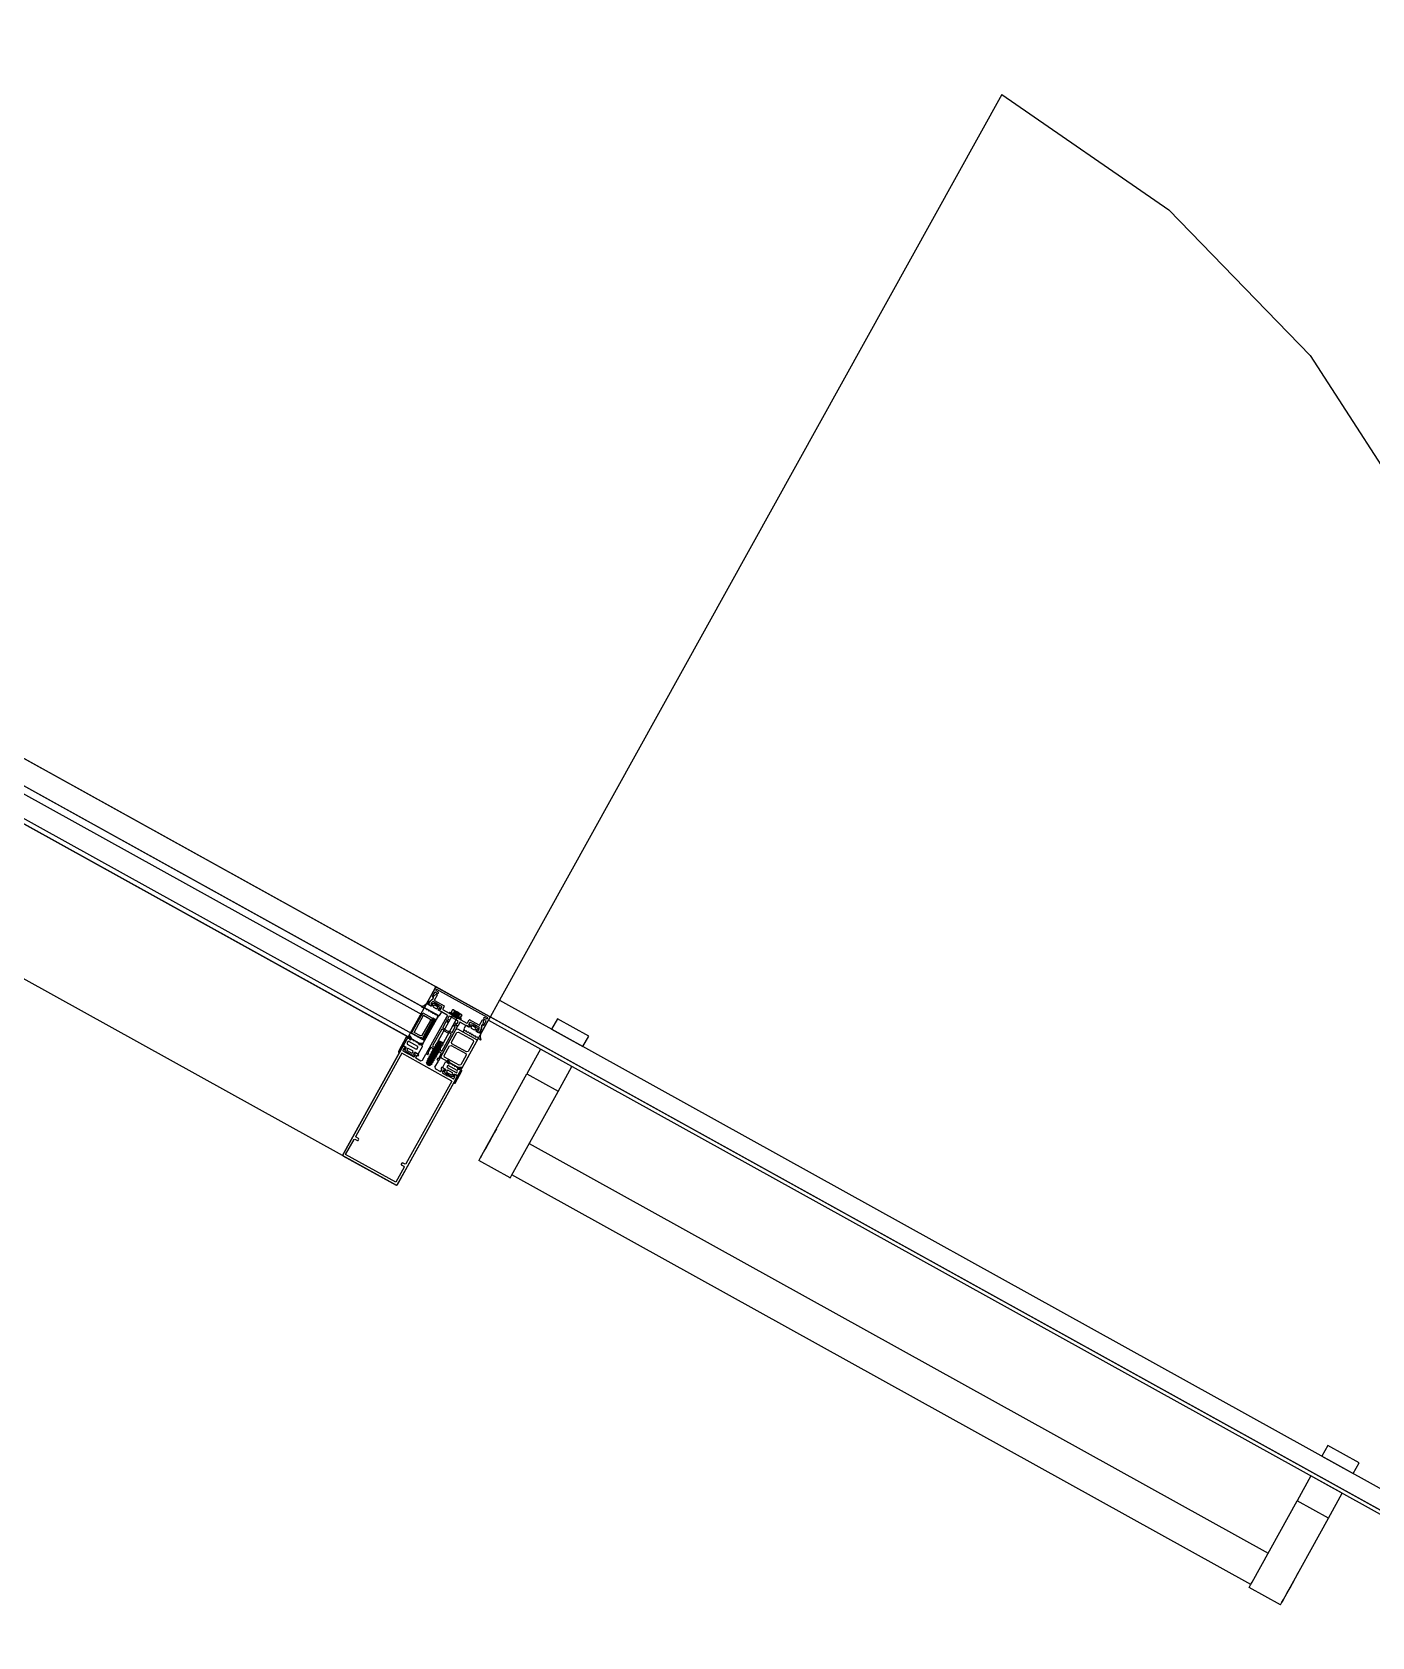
# Model space of a CAD drawing. Header units: metres. Extents: x 3.2 to 22.3, y 0.7 to 22.8.
# Drawn here: x 9.008 to 9.45, y 5.585 to 6.114 of the extents above; entities that cross this region are included whole.
import ezdxf

# ---------------------------------------------------------------- set-up
doc = ezdxf.new("R2010")
doc.units = ezdxf.units.M
doc.layers.add('ARREDI', color=9, linetype='Continuous')
doc.layers.add('PARETI_STRUTTURE', color=7, linetype='Continuous')

msp = doc.modelspace()

# ---------------------------------------------------------------- linework, layer by layer
at = {"layer": 'ARREDI'}
for points in [[(8.65154, 6.06205), (9.14244, 5.78992), (9.1413, 5.78785), (8.65039, 6.05998)], [(8.64696, 6.05378), (9.13786, 5.78166), (9.1371, 5.78027), (8.64619, 6.05241)], [(9.13736, 5.78274), (9.13655, 5.78251), (9.13362, 5.78414), (9.13733, 5.79082), (9.14025, 5.78919), (9.14048, 5.78839)], [(9.13703, 5.78337), (9.1365, 5.78322), (9.13443, 5.78436), (9.13756, 5.79001), (9.13962, 5.78887), (9.13978, 5.78833)], [(9.14635, 5.79085), (9.14651, 5.79081), (9.14663, 5.79088), (9.14651, 5.79081)], [(9.14721, 5.79037), (9.14734, 5.79036), (9.14744, 5.79043), (9.14734, 5.79036)], [(9.14883, 5.78966), (9.14744, 5.79043)], [(9.14842, 5.79021), (9.14885, 5.79091)], [(9.14883, 5.78953), (9.14892, 5.78943), (9.14892, 5.78949), (9.14896, 5.7896), (9.14892, 5.78949), (9.14892, 5.78943), (9.14883, 5.78953), (9.14883, 5.78965)], [(9.14947, 5.79052), (9.14895, 5.78959)], [(9.14965, 5.78921), (9.15016, 5.79014)], [(9.14965, 5.78921), (9.14965, 5.78908), (9.14977, 5.78896), (9.14965, 5.78908)], [(9.14824, 5.78535), (9.14878, 5.7855), (9.15497, 5.78206), (9.15513, 5.78153), (9.15017, 5.77257), (9.14963, 5.77242), (9.14343, 5.77585), (9.14328, 5.77639)], [(9.14855, 5.78428), (9.14909, 5.78443), (9.15391, 5.78176), (9.15406, 5.78122), (9.1523, 5.77804), (9.15176, 5.77789), (9.14691, 5.78057), (9.14679, 5.7811)], [(9.14102, 5.77828), (9.14108, 5.77827), (9.14118, 5.77823), (9.14129, 5.7782), (9.14147, 5.77813), (9.14169, 5.77805), (9.14183, 5.77799), (9.14194, 5.77795), (9.14201, 5.77794)], [(9.14209, 5.78014), (9.14219, 5.78012), (9.14229, 5.78007), (9.14243, 5.78003), (9.14266, 5.77993), (9.14283, 5.77988), (9.14293, 5.77984), (9.14302, 5.77981)], [(9.14404, 5.78084), (9.1425, 5.78168)], [(9.14328, 5.78116), (9.14351, 5.78106), (9.14337, 5.7811), (9.14292, 5.78127), (9.14308, 5.78124)], [(9.1445, 5.77617), (9.14435, 5.77671), (9.14612, 5.77989), (9.14663, 5.78005), (9.15148, 5.77737), (9.15163, 5.77683), (9.14987, 5.77365), (9.14932, 5.7735)], [(9.13898, 5.77352), (9.13926, 5.77386), (9.13953, 5.77371), (9.13978, 5.77357), (9.13987, 5.77353)], [(9.13961, 5.77469), (9.13942, 5.77476), (9.13906, 5.77489), (9.13942, 5.77476)], [(9.14096, 5.77606), (9.14076, 5.77613), (9.14063, 5.77619), (9.1404, 5.77627), (9.14002, 5.7764), (9.13995, 5.77642)], [(9.14855, 5.77009), (9.14862, 5.76983)]]:
    msp.add_lwpolyline(points, close=True, dxfattribs=at)
for points in [[(9.14171, 5.79935), (9.14157, 5.79931), (9.13856, 5.79386), (9.139, 5.79363), (9.13954, 5.7946), (9.14068, 5.79554), (9.14075, 5.79579)], [(9.14168, 5.79846), (9.14162, 5.79835)], [(9.14163, 5.79835), (9.1417, 5.79808)], [(9.14195, 5.79854), (9.14168, 5.79846)], [(9.15948, 5.78938), (9.15944, 5.78952), (9.1417, 5.79935)], [(9.14251, 5.79742), (9.14242, 5.79768), (9.1417, 5.79808)], [(9.15862, 5.7893), (9.15028, 5.79391), (9.14195, 5.79853)], [(9.13871, 5.79378), (9.13846, 5.79373), (9.13776, 5.79316), (9.1369, 5.79292)], [(9.1369, 5.79292), (9.13693, 5.7927), (9.138, 5.79231)], [(9.14024, 5.79382), (9.14026, 5.79371), (9.14047, 5.7936), (9.14017, 5.79304), (9.14007, 5.79299), (9.13999, 5.793), (9.13983, 5.79317), (9.13871, 5.79378)], [(9.13923, 5.79372), (9.13968, 5.79452), (9.14072, 5.79547)], [(9.13924, 5.79371), (9.13931, 5.79345)], [(9.13932, 5.79346), (9.1399, 5.79312)], [(9.1399, 5.79312), (9.14004, 5.79314)], [(9.13996, 5.79382), (9.14001, 5.79365), (9.14021, 5.79354)], [(9.14065, 5.79451), (9.14054, 5.79449), (9.14013, 5.79412), (9.13997, 5.79381)], [(9.14005, 5.79314), (9.14024, 5.79335)], [(9.14024, 5.79335), (9.14021, 5.79353)], [(9.14038, 5.7939), (9.14025, 5.79385)], [(9.14307, 5.79228), (9.14306, 5.79242), (9.14241, 5.79315), (9.14131, 5.79375), (9.14038, 5.7939)], [(9.14041, 5.79618), (9.14046, 5.79604)], [(9.14118, 5.79756), (9.14042, 5.79618)], [(9.14075, 5.79579), (9.14071, 5.7959), (9.14046, 5.79604)], [(9.14212, 5.79378), (9.14203, 5.79383), (9.1419, 5.79382), (9.14065, 5.79451)], [(9.1409, 5.79331), (9.14071, 5.79297)], [(9.14072, 5.79547), (9.14079, 5.79563), (9.14073, 5.79601)], [(9.14072, 5.79296), (9.14079, 5.7927)], [(9.1408, 5.79619), (9.14074, 5.79601)], [(9.14179, 5.79705), (9.1408, 5.79618)], [(9.14117, 5.7934), (9.1409, 5.79331)], [(9.14116, 5.79501), (9.1412, 5.79488), (9.14439, 5.79311)], [(9.14117, 5.79501), (9.14213, 5.79675)], [(9.1422, 5.79282), (9.14117, 5.79339)], [(9.14145, 5.79764), (9.14118, 5.79756)], [(9.14145, 5.79764), (9.14218, 5.79723)], [(9.14213, 5.79675), (9.14178, 5.79705)], [(9.1436, 5.79273), (9.14355, 5.7929), (9.14214, 5.7937), (9.14212, 5.79377)], [(9.14218, 5.79723), (9.14244, 5.79731), (9.1425, 5.79741)], [(9.14229, 5.79255), (9.1422, 5.79282)], [(9.14388, 5.79204), (9.14442, 5.793)], [(9.14442, 5.793), (9.14439, 5.79311)], [(9.13787, 5.78164), (9.13676, 5.78226), (9.13756, 5.7825), (9.1408, 5.78835), (9.14056, 5.78915), (9.14167, 5.78854)], [(9.1373, 5.78196), (9.14112, 5.78885)], [(9.13744, 5.78188), (9.14126, 5.78877)], [(9.13758, 5.7818), (9.1414, 5.78869)], [(9.13771, 5.78173), (9.14153, 5.78862)], [(9.14169, 5.78853), (9.13787, 5.78164)], [(9.13822, 5.79226), (9.138, 5.7923)], [(9.13839, 5.79216), (9.13822, 5.79225)], [(9.13843, 5.79202), (9.13839, 5.79216)], [(9.13843, 5.79203), (9.13847, 5.79189), (9.13864, 5.79179)], [(9.14462, 5.78859), (9.13844, 5.77743)], [(9.13892, 5.79188), (9.13878, 5.79183), (9.13864, 5.79179)], [(9.13908, 5.79178), (9.13891, 5.79187)], [(9.14284, 5.78046), (9.14317, 5.78028), (9.14335, 5.7802), (9.14355, 5.78011), (9.14363, 5.78015), (9.14356, 5.78018), (9.14348, 5.78021), (9.14338, 5.78023), (9.14323, 5.7803), (9.14306, 5.78037), (9.1432, 5.7805), (9.14327, 5.78047), (9.14284, 5.78046), (9.14222, 5.78082), (9.14233, 5.7808), (9.1424, 5.78077), (9.14249, 5.78076), (9.14258, 5.78071), (9.14268, 5.78069), (9.14283, 5.78063), (9.14305, 5.78055), (9.14319, 5.78049), (9.14228, 5.78101), (9.14223, 5.78125), (9.14235, 5.78109), (9.14256, 5.78128), (9.14317, 5.78027), (9.14281, 5.78068), (9.14269, 5.78078), (9.14259, 5.78086), (9.14252, 5.78091), (9.14241, 5.78145), (9.1425, 5.7817), (9.14703, 5.78984), (9.14856, 5.789), (9.14404, 5.78084), (9.1437, 5.78072), (9.14354, 5.78078), (9.1434, 5.78082), (9.14323, 5.78089), (9.14297, 5.78099), (9.14283, 5.78103), (9.1427, 5.78109), (9.14237, 5.7813), (9.14396, 5.78068), (9.14375, 5.78098), (9.14364, 5.78101), (9.14369, 5.781), (9.14351, 5.78106), (9.14363, 5.78101), (9.14381, 5.78087), (9.14376, 5.78091), (9.14371, 5.78095), (9.14361, 5.78102), (9.14353, 5.78109), (9.14342, 5.78118), (9.14357, 5.78106), (9.14368, 5.78099), (9.14378, 5.7809), (9.14392, 5.78069), (9.14381, 5.78004), (9.14346, 5.78007), (9.14243, 5.78126), (9.1438, 5.7807), (9.14364, 5.78043), (9.14386, 5.78012), (9.14348, 5.78009), (9.1434, 5.7802), (9.14336, 5.78025), (9.14315, 5.78041), (9.14303, 5.78051), (9.14269, 5.78077), (9.14236, 5.78097), (9.14227, 5.78101), (9.14216, 5.7808), (9.14326, 5.77985), (9.1424, 5.78064), (9.14203, 5.7808), (9.14189, 5.78085), (9.14227, 5.78066), (9.14227, 5.78066), (9.14194, 5.78078), (9.1418, 5.78087), (9.14202, 5.78045), (9.14174, 5.78082), (9.14184, 5.78075), (9.14189, 5.78071), (9.14195, 5.78065), (9.14202, 5.7806), (9.14219, 5.78049), (9.14228, 5.78042), (9.14249, 5.78026), (9.14281, 5.78004), (9.14302, 5.7799), (9.14312, 5.77983), (9.1432, 5.77976), (9.14328, 5.77971), (9.14313, 5.77946), (9.14296, 5.77916), (9.14279, 5.77935), (9.14265, 5.77946), (9.14254, 5.77954), (9.14237, 5.77968), (9.1422, 5.77981), (9.14211, 5.77989), (9.14202, 5.77994), (9.14198, 5.78049), (9.14164, 5.77987), (9.14129, 5.77924), (9.14095, 5.77862), (9.14095, 5.77811), (9.14102, 5.77806), (9.14112, 5.77797), (9.14123, 5.77789), (9.14142, 5.77774), (9.14156, 5.77763), (9.14166, 5.77756), (9.14173, 5.77749), (9.1421, 5.77759), (9.14193, 5.7773), (9.14161, 5.77715), (9.14156, 5.77719), (9.14149, 5.77725), (9.14138, 5.77733), (9.14125, 5.77744), (9.14104, 5.77759), (9.14085, 5.77776), (9.14078, 5.7778), (9.14058, 5.77751), (9.14064, 5.77745), (9.14072, 5.7774), (9.14082, 5.77731), (9.14099, 5.77719), (9.14115, 5.77705), (9.14126, 5.77696), (9.1414, 5.77635), (9.14123, 5.77604), (9.14102, 5.77626), (9.14095, 5.77632), (9.14084, 5.77641), (9.14069, 5.77653), (9.14051, 5.77666), (9.1404, 5.77675), (9.14031, 5.77682), (9.14026, 5.77737), (9.14008, 5.77657), (9.14015, 5.77651), (9.14023, 5.77644), (9.14034, 5.77636), (9.14052, 5.77622), (9.14068, 5.7761), (9.14079, 5.77601), (9.14105, 5.77572), (9.14089, 5.77542), (9.14071, 5.77561), (9.14064, 5.77566), (9.14055, 5.77575), (9.14041, 5.77584), (9.14021, 5.776), (9.14007, 5.77611), (9.13998, 5.77619), (9.13991, 5.77625), (9.13991, 5.77675), (9.13957, 5.77613), (9.13921, 5.7755), (9.13903, 5.77515), (9.14034, 5.77443), (9.13971, 5.77437), (9.13961, 5.77444), (9.13941, 5.77459), (9.13917, 5.77481), (9.13956, 5.77454), (9.1397, 5.77444), (9.13978, 5.77437), (9.13993, 5.77428), (9.13986, 5.77435), (9.13978, 5.77442), (9.13966, 5.77453), (9.13947, 5.77468), (9.13931, 5.77482), (9.13961, 5.7747), (9.13979, 5.77463), (9.13993, 5.77457), (9.1401, 5.77452), (9.1398, 5.77462), (9.1398, 5.77462), (9.13992, 5.77457), (9.14001, 5.77454), (9.14009, 5.77453), (9.14036, 5.77479), (9.14029, 5.77482), (9.14021, 5.77484), (9.13976, 5.775), (9.13957, 5.77507), (9.13946, 5.77511)], [(9.13912, 5.79164), (9.13908, 5.79178)], [(9.13912, 5.79165), (9.13916, 5.79151), (9.13932, 5.79141)], [(9.1396, 5.79149), (9.13946, 5.79145), (9.13933, 5.79141)], [(9.13976, 5.79139), (9.1396, 5.79149)], [(9.13981, 5.79126), (9.13977, 5.7914)], [(9.13981, 5.79127), (9.13985, 5.79113), (9.14002, 5.79103)], [(9.14001, 5.79103), (9.14015, 5.79107), (9.14029, 5.79111)], [(9.14045, 5.79101), (9.14029, 5.79111)], [(9.1405, 5.79088), (9.14046, 5.79101)], [(9.14049, 5.79088), (9.14054, 5.79075), (9.1407, 5.79065)], [(9.14062, 5.78894), (9.14071, 5.78907)], [(9.14069, 5.78872), (9.14085, 5.789)], [(9.1407, 5.79065), (9.14084, 5.79069), (9.14098, 5.79073)], [(9.14076, 5.78851), (9.14098, 5.78892)], [(9.14079, 5.7927), (9.14182, 5.79213)], [(9.14114, 5.79063), (9.14098, 5.79073)], [(9.14119, 5.79049), (9.14115, 5.79063)], [(9.14118, 5.7905), (9.14123, 5.79036), (9.14139, 5.79027)], [(9.14139, 5.79027), (9.14153, 5.79031), (9.14167, 5.79035)], [(9.14183, 5.79025), (9.14166, 5.79035)], [(9.14182, 5.79212), (9.14209, 5.7922)], [(9.14188, 5.79011), (9.14184, 5.79025)], [(9.14187, 5.79012), (9.14191, 5.78998), (9.14208, 5.78988)], [(9.14208, 5.7922), (9.14228, 5.79255)], [(9.14208, 5.78988), (9.14222, 5.78992), (9.14236, 5.78997)], [(9.14258, 5.78984), (9.14235, 5.78996)], [(9.14334, 5.79121), (9.14272, 5.79156), (9.1425, 5.79162), (9.14243, 5.7917), (9.14244, 5.79178), (9.14275, 5.79234), (9.14295, 5.79221)], [(9.14258, 5.78983), (9.14285, 5.78991), (9.14342, 5.79094)], [(9.14266, 5.79201), (9.14259, 5.79173)], [(9.14259, 5.79172), (9.14265, 5.7916)], [(9.1454, 5.78998), (9.14537, 5.79009), (9.14265, 5.7916)], [(9.14283, 5.79208), (9.14266, 5.79201)], [(9.14304, 5.79197), (9.14283, 5.79208)], [(9.14295, 5.79222), (9.14306, 5.79225)], [(9.14303, 5.79197), (9.1432, 5.79202), (9.1436, 5.79274)], [(9.14342, 5.79095), (9.14335, 5.79121)], [(9.14388, 5.79203), (9.14396, 5.79177), (9.1477, 5.78967), (9.14775, 5.78946)], [(9.14504, 5.78791), (9.14491, 5.78787), (9.14388, 5.78602)], [(9.14477, 5.78863), (9.14463, 5.78859)], [(9.14485, 5.78859), (9.14546, 5.78825), (9.14476, 5.78863)], [(9.1454, 5.78998), (9.14477, 5.78885)], [(9.14478, 5.78884), (9.14485, 5.78858)], [(9.14505, 5.78791), (9.14521, 5.78782)], [(9.14521, 5.78781), (9.14535, 5.78785)], [(9.14534, 5.78786), (9.14549, 5.78811), (9.1454, 5.78794)], [(9.14539, 5.78793), (9.14547, 5.78767)], [(9.14549, 5.78811), (9.14545, 5.78825)], [(9.1455, 5.78813), (9.14546, 5.78824)], [(9.14547, 5.78767), (9.14554, 5.78763)], [(9.14613, 5.78968), (9.14586, 5.78959), (9.14551, 5.78897)], [(9.14551, 5.78897), (9.1456, 5.78871), (9.14601, 5.78848)], [(9.14554, 5.78763), (9.14581, 5.78771)], [(9.14581, 5.78771), (9.14609, 5.78821)], [(9.14609, 5.78821), (9.14601, 5.78848)], [(9.14971, 5.78859), (9.14982, 5.78861), (9.14626, 5.79059), (9.14603, 5.79071), (9.14613, 5.79089), (9.14636, 5.79075), (9.14992, 5.78878), (9.14982, 5.78861), (9.14992, 5.78878), (9.14968, 5.78892), (9.14613, 5.79089), (9.14603, 5.79071), (9.14958, 5.78874), (9.14982, 5.78861)], [(9.14604, 5.79072), (9.14606, 5.79061)], [(9.14606, 5.79061), (9.14971, 5.78858)], [(9.14624, 5.79091), (9.14613, 5.79089)], [(9.14897, 5.78788), (9.14888, 5.78814), (9.14613, 5.78967)], [(9.14991, 5.78878), (9.14989, 5.78889), (9.14623, 5.79092)], [(9.14714, 5.79181), (9.14661, 5.79089), (9.14711, 5.79178), (9.14716, 5.79182)], [(9.14662, 5.79089), (9.14732, 5.7905), (9.14744, 5.79043), (9.14796, 5.79136), (9.14744, 5.79043), (9.14661, 5.79089), (9.14714, 5.79182)], [(9.14784, 5.79143), (9.14732, 5.79049), (9.14663, 5.79088), (9.14714, 5.79181)], [(9.14702, 5.78985), (9.14695, 5.79012)], [(9.14702, 5.78984), (9.14856, 5.789), (9.14883, 5.78908)], [(9.14745, 5.79181), (9.1471, 5.79179)], [(9.14784, 5.79142), (9.14732, 5.79049), (9.14725, 5.7904), (9.14721, 5.79038), (9.14725, 5.7904), (9.14732, 5.79049)], [(9.14796, 5.79136), (9.14744, 5.79043), (9.14732, 5.7905), (9.14784, 5.79142)], [(9.14743, 5.79181), (9.1475, 5.79178), (9.14746, 5.79182), (9.15, 5.79041)], [(9.14744, 5.79043), (9.14967, 5.78919), (9.15017, 5.79008), (9.14965, 5.78921), (9.14896, 5.7896), (9.14967, 5.78919)], [(9.14752, 5.79177), (9.14746, 5.7918)], [(9.14755, 5.79176), (9.14763, 5.79171), (9.1477, 5.79166)], [(9.14985, 5.79049), (9.14979, 5.79039), (9.14756, 5.79163), (9.14761, 5.79173)], [(9.14767, 5.79082), (9.14785, 5.79146)], [(9.14767, 5.79082), (9.14773, 5.79059), (9.14812, 5.79131), (9.1482, 5.79049), (9.14814, 5.79037), (9.1482, 5.79049), (9.14858, 5.78991), (9.14811, 5.79), (9.14779, 5.79034), (9.14858, 5.78991), (9.14896, 5.7896), (9.14921, 5.79078), (9.14851, 5.79109), (9.1485, 5.79036), (9.14931, 5.79066), (9.14921, 5.79078), (9.14915, 5.79083), (9.14907, 5.79089), (9.14897, 5.79096), (9.14889, 5.79101), (9.14879, 5.79107), (9.14865, 5.79114), (9.14857, 5.79119)], [(9.14769, 5.79081), (9.14787, 5.79145)], [(9.14769, 5.79081), (9.14787, 5.79145)], [(9.14773, 5.7906), (9.1478, 5.79048)], [(9.14786, 5.79138), (9.14783, 5.79147)], [(9.14785, 5.78942), (9.14806, 5.78947), (9.15181, 5.78742)], [(9.14786, 5.79137), (9.14793, 5.79136)], [(9.14835, 5.79044), (9.14809, 5.78996)], [(9.14814, 5.79037), (9.1485, 5.79111), (9.14819, 5.79048), (9.14848, 5.79033), (9.14842, 5.79022)], [(9.14849, 5.79033), (9.14819, 5.79049)], [(9.14822, 5.79052), (9.1485, 5.79036)], [(9.14835, 5.78717), (9.14862, 5.78726), (9.14896, 5.78788)], [(9.14868, 5.78999), (9.14882, 5.78999), (9.14922, 5.7907), (9.14882, 5.78999)], [(9.14965, 5.78772), (9.14954, 5.78769), (9.14891, 5.78655)], [(9.14948, 5.79057), (9.14903, 5.79007)], [(9.14948, 5.79055), (9.14903, 5.79007)], [(9.14949, 5.79055), (9.14905, 5.79006)], [(9.14951, 5.79054), (9.14942, 5.79051)], [(9.14955, 5.79055), (9.14944, 5.79051)], [(9.14964, 5.78773), (9.15237, 5.78621)], [(9.14972, 5.79053), (9.14979, 5.79051), (9.14986, 5.79046)], [(9.14978, 5.7905), (9.14985, 5.79047)], [(9.15016, 5.79008), (9.15, 5.7904)], [(9.15182, 5.78741), (9.15208, 5.7875), (9.15261, 5.78845)], [(9.15299, 5.78766), (9.15283, 5.78762), (9.15242, 5.7869)], [(9.15273, 5.78849), (9.15262, 5.78846)], [(9.1559, 5.78673), (9.15272, 5.78849)], [(9.15459, 5.78686), (9.15449, 5.78692), (9.15442, 5.78691), (9.15299, 5.78767)], [(9.1559, 5.78672), (9.15604, 5.78676), (9.157, 5.7885)], [(9.15678, 5.78669), (9.15673, 5.78659), (9.15655, 5.78516), (9.15601, 5.78419), (9.15646, 5.78394), (9.15948, 5.78938)], [(9.15745, 5.78836), (9.15701, 5.7885)], [(9.15723, 5.78707), (9.15745, 5.78837)], [(9.15737, 5.78916), (9.15731, 5.78907)], [(9.15732, 5.78906), (9.15739, 5.7888), (9.15811, 5.7884)], [(9.15763, 5.78925), (9.15737, 5.78917)], [(9.15743, 5.78674), (9.1582, 5.78813)], [(9.15836, 5.78884), (9.15764, 5.78925)], [(9.15819, 5.78813), (9.15812, 5.7884)], [(9.15837, 5.78884), (9.15863, 5.78892)], [(9.1587, 5.78903), (9.15862, 5.78929)], [(9.15864, 5.78892), (9.15869, 5.78903)], [(9.132, 5.78277), (9.13184, 5.78273), (9.12924, 5.77805)], [(9.13201, 5.78277), (9.13261, 5.78244), (9.13275, 5.7823), (9.13311, 5.78183)], [(9.13298, 5.78324), (9.13267, 5.78306), (9.13331, 5.78198)], [(9.13297, 5.78323), (9.13378, 5.78189)], [(9.1369, 5.78219), (9.13697, 5.78232)], [(9.13703, 5.78211), (9.13718, 5.78239)], [(9.13717, 5.78203), (9.13739, 5.78245)], [(9.14368, 5.78546), (9.14354, 5.78541), (9.1405, 5.77993)], [(9.14258, 5.77513), (9.14876, 5.7863)], [(9.14347, 5.77817), (9.14363, 5.77827), (9.14665, 5.78371)], [(9.14446, 5.78479), (9.1441, 5.78522), (9.14367, 5.78545)], [(9.14388, 5.78603), (9.14392, 5.7859), (9.14451, 5.78558)], [(9.14565, 5.78415), (9.14447, 5.78478)], [(9.1449, 5.78507), (9.14451, 5.78557)], [(9.14564, 5.78465), (9.14487, 5.78514)], [(9.14626, 5.7846), (9.14564, 5.78466)], [(9.1462, 5.78406), (9.14564, 5.78415)], [(9.14665, 5.7837), (9.14661, 5.78384), (9.14621, 5.78406)], [(9.14685, 5.78428), (9.14626, 5.7846)], [(9.14685, 5.78427), (9.14698, 5.78431), (9.14801, 5.78616)], [(9.14767, 5.78733), (9.14739, 5.78683)], [(9.14739, 5.78683), (9.14747, 5.78656)], [(9.14747, 5.78657), (9.14754, 5.78652)], [(9.14754, 5.78652), (9.14781, 5.7866)], [(9.14793, 5.78741), (9.14767, 5.78733)], [(9.14775, 5.78652), (9.14779, 5.78638)], [(9.14776, 5.78652), (9.14789, 5.78678), (9.14781, 5.7866)], [(9.14801, 5.78615), (9.14797, 5.78629), (9.1478, 5.78638)], [(9.14804, 5.78682), (9.1479, 5.78677)], [(9.14802, 5.78682), (9.14791, 5.78679)], [(9.14835, 5.78717), (9.14794, 5.78741)], [(9.14864, 5.78648), (9.14803, 5.78681), (9.14872, 5.78644)], [(9.14864, 5.78647), (9.14891, 5.78655)], [(9.14876, 5.78629), (9.14872, 5.78643)], [(9.15084, 5.78549), (9.15091, 5.78522), (9.15052, 5.78453)], [(9.1514, 5.78652), (9.15083, 5.78549)], [(9.15118, 5.78496), (9.15114, 5.7851), (9.15091, 5.78522)], [(9.15117, 5.78497), (9.15121, 5.78483)], [(9.15122, 5.78483), (9.15138, 5.78473)], [(9.15166, 5.78481), (9.15152, 5.78477), (9.15138, 5.78473)], [(9.15167, 5.78661), (9.1514, 5.78652)], [(9.15186, 5.78457), (9.15182, 5.78471), (9.15166, 5.78481)], [(9.15273, 5.78679), (9.15293, 5.78668), (9.15263, 5.78613), (9.15257, 5.78608), (9.15246, 5.7861), (9.1523, 5.78625), (9.15167, 5.7866)], [(9.15186, 5.78459), (9.1519, 5.78445)], [(9.15191, 5.78445), (9.15207, 5.78435)], [(9.15235, 5.78443), (9.15221, 5.78439), (9.15207, 5.78435)], [(9.15255, 5.78419), (9.15251, 5.78433), (9.15234, 5.78443)], [(9.15237, 5.78621), (9.15251, 5.78623)], [(9.15243, 5.78691), (9.15247, 5.78674), (9.15268, 5.78663)], [(9.15251, 5.78623), (9.15271, 5.78644)], [(9.15255, 5.7842), (9.15259, 5.78407)], [(9.15259, 5.78407), (9.15276, 5.78397)], [(9.15271, 5.78644), (9.15268, 5.78662)], [(9.1527, 5.78691), (9.15273, 5.7868)], [(9.15284, 5.78699), (9.15272, 5.78694)], [(9.15303, 5.78405), (9.15289, 5.78401), (9.15276, 5.78397)], [(9.15284, 5.787), (9.15381, 5.78683), (9.15491, 5.78622), (9.15552, 5.78551)], [(9.15324, 5.78381), (9.1532, 5.78395), (9.15303, 5.78405)], [(9.15363, 5.78649), (9.15337, 5.7864), (9.15317, 5.78606)], [(9.15317, 5.78605), (9.15325, 5.78579), (9.15428, 5.78522)], [(9.15324, 5.78382), (9.15328, 5.78368)], [(9.15328, 5.78368), (9.15345, 5.78359)], [(9.15372, 5.78367), (9.15358, 5.78362), (9.15345, 5.78358)], [(9.15474, 5.78564), (9.15467, 5.78591), (9.15364, 5.78648)], [(9.15393, 5.78343), (9.15389, 5.78357), (9.15372, 5.78367)], [(9.15392, 5.78344), (9.15397, 5.7833)], [(9.15397, 5.7833), (9.15414, 5.78321)], [(9.15413, 5.7832), (9.15427, 5.78324), (9.15441, 5.78329)], [(9.15429, 5.78521), (9.15455, 5.78529), (9.15475, 5.78564)], [(9.15462, 5.78305), (9.15458, 5.78319), (9.15441, 5.78328)], [(9.15595, 5.78596), (9.15589, 5.78606), (9.15464, 5.78675), (9.15459, 5.78687)], [(9.15461, 5.78306), (9.15465, 5.78292)], [(9.15466, 5.78292), (9.15483, 5.78282)], [(9.15482, 5.78282), (9.15496, 5.78286), (9.1551, 5.7829)], [(9.15631, 5.78403), (9.15518, 5.78464), (9.15496, 5.7847), (9.1549, 5.78477), (9.1549, 5.78488), (9.15521, 5.78542), (9.15542, 5.78531)], [(9.15513, 5.7851), (9.15506, 5.78482)], [(9.15506, 5.78482), (9.15511, 5.78469)], [(9.15542, 5.78264), (9.15527, 5.78281), (9.1551, 5.7829)], [(9.15529, 5.78517), (9.15512, 5.7851)], [(9.15512, 5.7847), (9.1557, 5.78436)], [(9.15551, 5.78506), (9.1553, 5.78517)], [(9.15541, 5.78531), (9.15552, 5.78534)], [(9.15542, 5.78265), (9.15633, 5.78194)], [(9.1555, 5.78506), (9.15567, 5.7851), (9.15585, 5.78542), (9.15594, 5.78595)], [(9.15554, 5.78537), (9.15553, 5.78551)], [(9.15571, 5.78436), (9.15597, 5.78444)], [(9.15677, 5.78677), (9.15666, 5.78663), (9.15641, 5.78525), (9.15597, 5.78445)], [(9.15633, 5.78194), (9.15653, 5.78204), (9.15628, 5.7829), (9.15639, 5.78379)], [(9.15639, 5.78378), (9.1563, 5.78403)], [(9.15677, 5.78677), (9.15712, 5.78693)], [(9.15704, 5.78684), (9.15693, 5.78683), (9.15679, 5.78669)], [(9.15705, 5.78685), (9.1573, 5.78671)], [(9.15712, 5.78692), (9.15723, 5.78707)], [(9.15729, 5.7867), (9.15743, 5.78675)], [(9.12957, 5.77769), (9.11441, 5.75031)], [(9.13036, 5.77748), (9.11519, 5.7501)], [(9.12925, 5.77806), (9.12927, 5.77786)], [(9.13072, 5.77975), (9.12958, 5.77768), (9.12926, 5.77786)], [(9.14689, 5.76831), (9.13036, 5.77748)], [(9.1312, 5.77913), (9.13103, 5.77909), (9.13067, 5.77843)], [(9.13067, 5.77844), (9.13071, 5.77827), (9.13244, 5.77731), (9.13246, 5.77719), (9.1326, 5.77723), (9.13432, 5.77627)], [(9.131, 5.77982), (9.13072, 5.77975), (9.13099, 5.77982)], [(9.13134, 5.77884), (9.13151, 5.77875), (9.13182, 5.7793), (9.13182, 5.77941), (9.13176, 5.77947), (9.13158, 5.7795), (9.131, 5.77982), (9.13154, 5.77952)], [(9.13164, 5.77937), (9.13153, 5.77894), (9.13119, 5.77913)], [(9.13135, 5.77885), (9.1312, 5.77866), (9.13179, 5.778), (9.13351, 5.77704), (9.13439, 5.77689)], [(9.13164, 5.77938), (9.13158, 5.7795)], [(9.13205, 5.77867), (9.13213, 5.77841)], [(9.13224, 5.77901), (9.13206, 5.77867)], [(9.1324, 5.7813), (9.13211, 5.78078)], [(9.13212, 5.78078), (9.13219, 5.78052)], [(9.13213, 5.77841), (9.13368, 5.77755)], [(9.13218, 5.78051), (9.13515, 5.77887)], [(9.1325, 5.77907), (9.13224, 5.779)], [(9.13266, 5.78137), (9.1324, 5.7813)], [(9.13406, 5.77822), (9.13251, 5.77908)], [(9.13564, 5.77974), (9.13266, 5.78138)], [(9.1331, 5.78182), (9.13331, 5.78198)], [(9.13369, 5.77755), (9.13395, 5.77762)], [(9.13406, 5.78196), (9.13392, 5.78192), (9.13377, 5.78189)], [(9.13395, 5.77762), (9.13413, 5.77795)], [(9.13428, 5.78172), (9.13424, 5.78185), (9.13406, 5.78195)], [(9.13413, 5.77796), (9.13406, 5.77822)], [(9.13427, 5.78172), (9.13431, 5.78159)], [(9.13439, 5.77688), (9.13447, 5.77711), (9.13431, 5.7772), (9.13461, 5.77776), (9.13467, 5.7778), (9.13478, 5.77779), (9.13495, 5.77763)], [(9.13432, 5.78159), (9.13449, 5.78149)], [(9.13432, 5.77628), (9.13448, 5.77632), (9.13484, 5.77697)], [(9.13484, 5.77697), (9.1348, 5.77713), (9.13445, 5.77733), (9.13476, 5.77763)], [(9.13476, 5.78157), (9.13462, 5.78153), (9.13448, 5.78149)], [(9.13497, 5.78133), (9.13492, 5.78147), (9.13476, 5.78157)], [(9.1349, 5.77766), (9.13476, 5.77764)], [(9.13561, 5.77726), (9.13491, 5.77767), (9.13591, 5.7771)], [(9.13496, 5.78134), (9.135, 5.7812)], [(9.13501, 5.78121), (9.13517, 5.78111)], [(9.13515, 5.77888), (9.13542, 5.77895)], [(9.13545, 5.78117), (9.13531, 5.78115), (9.13517, 5.7811)], [(9.13541, 5.77895), (9.1357, 5.77946)], [(9.13566, 5.78095), (9.13562, 5.78108), (9.13545, 5.78118)], [(9.13561, 5.77727), (9.13587, 5.77734), (9.13721, 5.77974), (9.13717, 5.77991), (9.1368, 5.7801), (9.13661, 5.78016), (9.13601, 5.78021)], [(9.1357, 5.77947), (9.13563, 5.77973)], [(9.13566, 5.78095), (9.13571, 5.78081)], [(9.13571, 5.7808), (9.13728, 5.78084), (9.1373, 5.78048), (9.13603, 5.78046)], [(9.13579, 5.77664), (9.13595, 5.77694)], [(9.13595, 5.77694), (9.13591, 5.7771)], [(9.13603, 5.78046), (9.13602, 5.78021)], [(9.13663, 5.77499), (9.13717, 5.77514), (9.13831, 5.7772)], [(9.13845, 5.77723), (9.13831, 5.77719)], [(9.13844, 5.77743), (9.13848, 5.77729)], [(9.13868, 5.77711), (9.13844, 5.77723)], [(9.13848, 5.7773), (9.1387, 5.77717)], [(9.14017, 5.77933), (9.14082, 5.77897), (9.14091, 5.77871), (9.14067, 5.77829), (9.14045, 5.77831), (9.14057, 5.77812), (9.14032, 5.77767), (9.14011, 5.77768), (9.14024, 5.7775), (9.13999, 5.77706), (9.13977, 5.77706), (9.13989, 5.77687), (9.13964, 5.77643), (9.13942, 5.77644), (9.13954, 5.77626), (9.13929, 5.77581), (9.13907, 5.77582), (9.1392, 5.77564), (9.13895, 5.77519), (9.13874, 5.77519), (9.13886, 5.77501), (9.13852, 5.7744), (9.13867, 5.77386), (9.13942, 5.77344), (9.13996, 5.7736), (9.14013, 5.7739), (9.14035, 5.7739), (9.14022, 5.77408), (9.14047, 5.77453), (9.1407, 5.77451), (9.14057, 5.77469), (9.14082, 5.77515), (9.14104, 5.77514), (9.14092, 5.77532), (9.14117, 5.77576), (9.14138, 5.77576), (9.14125, 5.77594), (9.1415, 5.77639), (9.14172, 5.77637), (9.1416, 5.77656), (9.14185, 5.77701), (9.14207, 5.777), (9.14195, 5.77718), (9.1422, 5.77762), (9.14242, 5.77761), (9.14252, 5.77781)], [(9.13868, 5.77711), (9.13875, 5.77709), (9.13897, 5.77716), (9.13878, 5.77716)], [(9.13871, 5.77718), (9.13878, 5.77716)], [(9.13898, 5.77716), (9.13903, 5.7772), (9.13916, 5.77749)], [(9.1391, 5.7778), (9.13909, 5.77773)], [(9.13909, 5.77773), (9.13916, 5.77749)], [(9.14009, 5.77938), (9.13995, 5.77934), (9.1391, 5.77781), (9.1399, 5.77926)], [(9.13972, 5.77712), (9.13967, 5.77708)], [(9.13995, 5.77671), (9.13968, 5.77704)], [(9.13972, 5.77713), (9.1401, 5.77709)], [(9.13976, 5.77701), (9.13982, 5.77697), (9.13988, 5.77691), (9.13995, 5.77686), (9.14003, 5.7768), (9.14042, 5.77652), (9.14074, 5.7763), (9.14095, 5.77616), (9.14104, 5.77609), (9.14113, 5.77602), (9.14121, 5.77597), (9.14135, 5.77586)], [(9.1416, 5.77634), (9.14152, 5.77637), (9.14143, 5.77641), (9.14134, 5.77644), (9.14122, 5.77649), (9.1411, 5.77653), (9.14086, 5.77664), (9.14061, 5.77674), (9.14036, 5.77685), (9.14014, 5.77694), (9.14004, 5.77698), (9.13996, 5.77702), (9.13988, 5.77705)], [(9.14128, 5.7765), (9.14117, 5.77655), (9.14093, 5.77664), (9.14057, 5.7768), (9.14035, 5.77691), (9.14024, 5.77695), (9.14014, 5.77699), (9.14004, 5.77702), (9.13996, 5.77706), (9.13989, 5.77709)], [(9.14016, 5.77934), (9.1399, 5.77926)], [(9.14007, 5.77774), (9.14001, 5.7777)], [(9.14029, 5.77733), (9.14003, 5.77766)], [(9.14347, 5.77817), (9.14277, 5.77882), (9.14319, 5.77887), (9.14307, 5.77884), (9.14301, 5.77886), (9.14294, 5.77888), (9.14285, 5.77892), (9.14276, 5.77895), (9.14267, 5.77899), (9.14166, 5.77912), (9.14147, 5.77878), (9.14114, 5.77896), (9.14098, 5.77858), (9.14096, 5.77881), (9.14041, 5.77837), (9.14052, 5.77801), (9.14007, 5.77775), (9.14064, 5.77795), (9.14056, 5.77777), (9.14024, 5.7777), (9.14032, 5.77767), (9.1414, 5.77634), (9.14177, 5.77629), (9.14169, 5.77648), (9.14155, 5.77659), (9.14147, 5.77665), (9.14139, 5.77672), (9.14129, 5.77679), (9.14108, 5.77692), (9.14076, 5.77715), (9.14055, 5.7773), (9.14046, 5.77737), (9.14037, 5.77742), (9.14029, 5.77749), (9.14022, 5.77754), (9.14017, 5.77759), (9.14011, 5.77763)], [(9.14096, 5.7788), (9.14093, 5.77891), (9.14008, 5.77938)], [(9.14194, 5.77696), (9.14186, 5.77699), (9.14178, 5.77703), (9.14168, 5.77706), (9.14157, 5.77712), (9.14146, 5.77716), (9.14121, 5.77725), (9.14096, 5.77737), (9.14072, 5.77748), (9.14039, 5.7776), (9.1403, 5.77764), (9.14022, 5.77767)], [(9.14131, 5.77669), (9.1411, 5.77676), (9.14098, 5.77681), (9.14074, 5.77689), (9.14037, 5.77702), (9.1403, 5.77705)], [(9.14204, 5.77697), (9.14197, 5.77699), (9.1419, 5.77701), (9.14182, 5.77706), (9.14172, 5.77708), (9.14162, 5.77712), (9.14151, 5.77717), (9.14129, 5.77726), (9.14093, 5.77742), (9.14069, 5.77751), (9.14059, 5.77757), (9.14048, 5.77761), (9.14039, 5.77764), (9.14032, 5.77767)], [(9.14041, 5.77837), (9.14106, 5.77848), (9.14204, 5.77759), (9.14225, 5.77794), (9.14246, 5.77754), (9.14223, 5.77797), (9.14227, 5.77791), (9.14245, 5.77875), (9.14231, 5.77876), (9.14176, 5.77973)], [(9.1406, 5.778), (9.14044, 5.77769)], [(9.14046, 5.77826), (9.14051, 5.77822), (9.14057, 5.77816), (9.14064, 5.7781), (9.14072, 5.77805), (9.14082, 5.77798), (9.1409, 5.77791), (9.14111, 5.77777), (9.14143, 5.77755), (9.14164, 5.77741), (9.14173, 5.77734), (9.14182, 5.77727), (9.1419, 5.77722), (9.14204, 5.7771)], [(9.14051, 5.77993), (9.14063, 5.77975), (9.14156, 5.77924)], [(9.14229, 5.77759), (9.14221, 5.77761), (9.14212, 5.77766), (9.14203, 5.77768), (9.14191, 5.77774), (9.14179, 5.77778), (9.14155, 5.77788), (9.14105, 5.7781), (9.14083, 5.77818), (9.14073, 5.77822), (9.14065, 5.77827), (9.14057, 5.77829)], [(9.14238, 5.7776), (9.14231, 5.77761), (9.14225, 5.77764), (9.14216, 5.77768), (9.14206, 5.77771), (9.14197, 5.77775), (9.14186, 5.77779), (9.14163, 5.77789), (9.14127, 5.77805), (9.14104, 5.77815), (9.14093, 5.77819), (9.14073, 5.77828), (9.14065, 5.7783), (9.14058, 5.77833)], [(9.14069, 5.77766), (9.14098, 5.77756), (9.14119, 5.77747), (9.14139, 5.77741), (9.14168, 5.77731)], [(9.14076, 5.77899), (9.1407, 5.77895)], [(9.14134, 5.77869), (9.1412, 5.77865), (9.14073, 5.77779)], [(9.14086, 5.77882), (9.1408, 5.77888)], [(9.14086, 5.77883), (9.14092, 5.77879), (9.14099, 5.77873), (9.14107, 5.77867), (9.14116, 5.77861), (9.14125, 5.77854), (9.14146, 5.7784), (9.14178, 5.77817), (9.14217, 5.7779), (9.14224, 5.77784), (9.14232, 5.77779), (9.14238, 5.77773)], [(9.14087, 5.77797), (9.14092, 5.77796), (9.14102, 5.77792), (9.14113, 5.77789), (9.1413, 5.77782), (9.14152, 5.77774), (9.14167, 5.77768), (9.14177, 5.77766), (9.14184, 5.77763)], [(9.14264, 5.77821), (9.14255, 5.77824), (9.14247, 5.77828), (9.14236, 5.77831), (9.14226, 5.77836), (9.14214, 5.7784), (9.1419, 5.77851), (9.14165, 5.77861), (9.1414, 5.77872), (9.14118, 5.77881), (9.14108, 5.77885), (9.141, 5.77889), (9.14091, 5.77892)], [(9.14231, 5.77837), (9.1422, 5.77842), (9.14197, 5.77851), (9.14162, 5.77867), (9.14138, 5.77876), (9.14127, 5.77882), (9.14117, 5.77886), (9.14108, 5.77889), (9.14099, 5.77893), (9.14092, 5.77894)], [(9.14104, 5.77957), (9.1411, 5.77962)], [(9.14133, 5.7792), (9.14106, 5.77953)], [(9.14111, 5.77962), (9.14148, 5.77958)], [(9.14114, 5.77951), (9.1412, 5.77947), (9.14126, 5.77941), (9.14132, 5.77936), (9.14141, 5.7793), (9.14149, 5.77923), (9.14159, 5.77916), (9.1418, 5.77902), (9.14212, 5.7788), (9.14232, 5.77865), (9.14242, 5.77859), (9.14251, 5.77852), (9.14267, 5.77841), (9.14273, 5.77836)], [(9.14298, 5.77883), (9.1429, 5.77886), (9.14281, 5.7789), (9.14272, 5.77893), (9.1426, 5.77898), (9.14249, 5.77903), (9.14224, 5.77912), (9.14199, 5.77923), (9.14176, 5.77933), (9.14165, 5.77939), (9.14142, 5.77947), (9.14134, 5.77951), (9.14126, 5.77954)], [(9.14266, 5.779), (9.14255, 5.77904), (9.14233, 5.77914), (9.14197, 5.77929), (9.14173, 5.77939), (9.14163, 5.77944), (9.14152, 5.77948), (9.14142, 5.77951), (9.14134, 5.77955), (9.14127, 5.77958)], [(9.14212, 5.77808), (9.14198, 5.77819), (9.14188, 5.77827), (9.14175, 5.77838), (9.14156, 5.77851), (9.14145, 5.77861), (9.14136, 5.77868), (9.1413, 5.77873)], [(9.14215, 5.77812), (9.14211, 5.77826), (9.14133, 5.77869)], [(9.14145, 5.78024), (9.1414, 5.7802)], [(9.14167, 5.77982), (9.14141, 5.78016)], [(9.14145, 5.78024), (9.14183, 5.7802)], [(9.14149, 5.78013), (9.14155, 5.78008), (9.1416, 5.78003), (9.14167, 5.77997), (9.14176, 5.77992), (9.14185, 5.77985), (9.14194, 5.77978), (9.14214, 5.77964), (9.14246, 5.77942), (9.14267, 5.77928), (9.14277, 5.77921), (9.14285, 5.77914), (9.14294, 5.77908), (9.14308, 5.77897)], [(9.14175, 5.77698), (9.14158, 5.77667), (9.14153, 5.77673)], [(9.14158, 5.7794), (9.14164, 5.77936), (9.1417, 5.77931), (9.1418, 5.77922), (9.14194, 5.77911), (9.14214, 5.77896), (9.14227, 5.77886), (9.14237, 5.77878), (9.14244, 5.77872)], [(9.14333, 5.77946), (9.14324, 5.77948), (9.14316, 5.77952), (9.14306, 5.77955), (9.14295, 5.77961), (9.14283, 5.77965), (9.14259, 5.77976), (9.14234, 5.77986), (9.14209, 5.77997), (9.14187, 5.78005), (9.14177, 5.78009), (9.14169, 5.78014), (9.14161, 5.78016)], [(9.14301, 5.77962), (9.14289, 5.77966), (9.14266, 5.77976), (9.1423, 5.77991), (9.14207, 5.78002), (9.14196, 5.78007), (9.14187, 5.78011), (9.14177, 5.78013), (9.14169, 5.78018), (9.14162, 5.7802)], [(9.14166, 5.77727), (9.14175, 5.77712)], [(9.14214, 5.77813), (9.14167, 5.77726)], [(9.14269, 5.77918), (9.14261, 5.77921), (9.1425, 5.77925), (9.14236, 5.77929), (9.14212, 5.77939), (9.14196, 5.77945), (9.14185, 5.77949), (9.14168, 5.77954)], [(9.14211, 5.77691), (9.14174, 5.77696)], [(9.14178, 5.77712), (9.14197, 5.77722)], [(9.14189, 5.77733), (9.14215, 5.777)], [(9.1419, 5.77985), (9.14198, 5.77982), (9.14208, 5.77979), (9.14243, 5.77965), (9.1426, 5.7796), (9.14273, 5.77955), (9.14283, 5.77951)], [(9.14252, 5.77803), (9.14241, 5.778), (9.14198, 5.77721)], [(9.14228, 5.77839), (9.14211, 5.77842)], [(9.14234, 5.78147), (9.14216, 5.78134), (9.14231, 5.78113), (9.14227, 5.78101)], [(9.14273, 5.77822), (9.14266, 5.77823), (9.14259, 5.77826), (9.14251, 5.7783), (9.14241, 5.77833), (9.14233, 5.77837)], [(9.14234, 5.78146), (9.14242, 5.78146), (9.14256, 5.78143)], [(9.1428, 5.77816), (9.14243, 5.7782)], [(9.14249, 5.78143), (9.1426, 5.7814), (9.14278, 5.78133)], [(9.1434, 5.77743), (9.14336, 5.77757), (9.14251, 5.77804)], [(9.14278, 5.77789), (9.14252, 5.77781)], [(9.14254, 5.78142), (9.14265, 5.78141)], [(9.1434, 5.77743), (9.14254, 5.7759), (9.14334, 5.77735)], [(9.14278, 5.77884), (9.14262, 5.77854), (9.14256, 5.77861)], [(9.14258, 5.77858), (9.14284, 5.77825)], [(9.14266, 5.78137), (9.14275, 5.78137), (9.14293, 5.78127), (9.14281, 5.78134)], [(9.14327, 5.77762), (9.14279, 5.77788)], [(9.14342, 5.77946), (9.14335, 5.77948), (9.14328, 5.77951), (9.1432, 5.77955), (9.1431, 5.77958), (9.14302, 5.77962)], [(9.14313, 5.77946), (9.14302, 5.77946)], [(9.1435, 5.77941), (9.14312, 5.77945)], [(9.14327, 5.77983), (9.14354, 5.77949)], [(9.14348, 5.78008), (9.14337, 5.78008)], [(9.14371, 5.78006), (9.14381, 5.78004)], [(9.13541, 5.7767), (9.13525, 5.77666), (9.13494, 5.77607)], [(9.13494, 5.77607), (9.13498, 5.77591), (9.13663, 5.77499)], [(9.13542, 5.7767), (9.13563, 5.77659)], [(9.13563, 5.77659), (9.13579, 5.77664)], [(9.13917, 5.77482), (9.13905, 5.77491), (9.13903, 5.77502), (9.13906, 5.77485), (9.13908, 5.77475), (9.13913, 5.77456), (9.13987, 5.77353), (9.14013, 5.77401), (9.14004, 5.77405), (9.13878, 5.77475), (9.13852, 5.77427), (9.13978, 5.77358), (9.13986, 5.77352), (9.14014, 5.77404), (9.13993, 5.77421), (9.13985, 5.77422), (9.13974, 5.77429), (9.13956, 5.77443), (9.13936, 5.77455), (9.13921, 5.77465), (9.13903, 5.77515), (9.13875, 5.77523), (9.13872, 5.77522), (9.13897, 5.77509), (9.13921, 5.77503), (9.13934, 5.77502), (9.13958, 5.77491), (9.13984, 5.77481), (9.14008, 5.7747), (9.1403, 5.77461), (9.1405, 5.77453), (9.14056, 5.77447), (9.14048, 5.7745), (9.14039, 5.77454), (9.14028, 5.77457), (9.14018, 5.77462), (9.14006, 5.77466), (9.13982, 5.77477), (9.13957, 5.77487), (9.13932, 5.77498), (9.13876, 5.77523), (9.13907, 5.77489), (9.13887, 5.77516), (9.13923, 5.77507), (9.1389, 5.77519), (9.13923, 5.77517), (9.13923, 5.77517), (9.13914, 5.77519), (9.13906, 5.7752), (9.14062, 5.77544), (9.14041, 5.77551), (9.14029, 5.77556), (9.14005, 5.77565), (9.13968, 5.77577), (9.13919, 5.77584), (9.13927, 5.77581), (9.13936, 5.77577), (9.13944, 5.77574), (9.13955, 5.7757), (9.13965, 5.77566), (9.13988, 5.77556), (9.14024, 5.7754), (9.14047, 5.7753), (9.14069, 5.77522), (9.14079, 5.77517), (9.14091, 5.77509), (9.14082, 5.77512), (9.14074, 5.77516), (9.14063, 5.77519), (9.14053, 5.77524), (9.14041, 5.77529), (9.14017, 5.7754), (9.13992, 5.77549), (9.13967, 5.77561), (9.13945, 5.77569), (9.13935, 5.77573), (9.13927, 5.77577), (9.13903, 5.77588), (9.13925, 5.77546), (9.13898, 5.77583), (9.13908, 5.77576), (9.13913, 5.77572), (9.13919, 5.77566), (9.13926, 5.77561), (9.13934, 5.77555), (9.13944, 5.77548), (9.13952, 5.77543), (9.13973, 5.77528), (9.14005, 5.77505), (9.14026, 5.77491), (9.14035, 5.77485), (9.14044, 5.77478), (9.14052, 5.77472), (9.14059, 5.77466), (9.14071, 5.7751), (9.14054, 5.7748), (9.14037, 5.77498), (9.14023, 5.7751), (9.14012, 5.77518), (9.13995, 5.77532), (9.13978, 5.77544), (9.13969, 5.77553), (9.13955, 5.77564), (9.14051, 5.77484), (9.14077, 5.77451)], [(9.13898, 5.77352), (9.13852, 5.77428), (9.13878, 5.77475), (9.14004, 5.77404), (9.14013, 5.774), (9.14011, 5.77408)], [(9.13987, 5.77353), (9.13898, 5.77351), (9.13852, 5.77428)], [(9.13987, 5.77353), (9.13953, 5.77371), (9.13852, 5.77428)], [(9.1389, 5.77493), (9.13879, 5.77475), (9.1389, 5.77493), (9.13872, 5.77521)], [(9.13926, 5.77387), (9.13912, 5.77456)], [(9.13938, 5.7765), (9.13932, 5.77646)], [(9.1396, 5.77608), (9.13934, 5.77642)], [(9.13938, 5.7765), (9.13975, 5.77646)], [(9.13942, 5.77639), (9.13947, 5.77635), (9.13953, 5.77629), (9.1396, 5.77625), (9.13968, 5.77618), (9.13977, 5.77612), (9.13986, 5.77605), (9.14007, 5.7759), (9.14039, 5.77568), (9.1406, 5.77554), (9.1407, 5.77547), (9.14078, 5.7754), (9.14086, 5.77535), (9.141, 5.77523)], [(9.14125, 5.77572), (9.14117, 5.77574), (9.14108, 5.77578), (9.14099, 5.77581), (9.14088, 5.77587), (9.14076, 5.77591), (9.14051, 5.77601), (9.14026, 5.77612), (9.14003, 5.77623), (9.1397, 5.77635), (9.13961, 5.7764), (9.13953, 5.77642)], [(9.13954, 5.77646), (9.13961, 5.77643)], [(9.14135, 5.77573), (9.14128, 5.77574), (9.14121, 5.77577), (9.14112, 5.77581), (9.14103, 5.77584), (9.14093, 5.77588), (9.14082, 5.77592), (9.1406, 5.77602), (9.14024, 5.77617), (9.14, 5.77627), (9.1399, 5.77632), (9.13979, 5.77637), (9.13969, 5.77639), (9.13961, 5.77643)], [(9.14079, 5.77576), (9.14071, 5.77578), (9.1406, 5.77582), (9.14047, 5.77588), (9.14024, 5.77596), (9.14007, 5.77602), (9.13996, 5.77606), (9.13986, 5.77609), (9.13979, 5.77612)], [(9.13998, 5.77411), (9.13993, 5.77415), (9.1399, 5.77424), (9.13979, 5.77436), (9.13987, 5.77431), (9.13997, 5.77417), (9.13994, 5.77424), (9.14, 5.77414), (9.13998, 5.77421), (9.14004, 5.77411), (9.14001, 5.77418), (9.14005, 5.77408), (9.14004, 5.77417), (9.14008, 5.77407), (9.14007, 5.77414), (9.14009, 5.77404)], [(9.14025, 5.77448), (9.14033, 5.77442), (9.14012, 5.774)], [(9.14073, 5.77442), (9.14036, 5.77446)], [(9.14071, 5.7751), (9.1406, 5.7751)], [(9.14108, 5.77504), (9.1407, 5.77508)], [(9.14085, 5.77546), (9.14112, 5.77513)], [(9.141, 5.7751), (9.14093, 5.77512), (9.14088, 5.77514)], [(9.14106, 5.77572), (9.14095, 5.77572)], [(9.14142, 5.77567), (9.14105, 5.77571)], [(9.1412, 5.77609), (9.14146, 5.77575)], [(9.14169, 5.77635), (9.14162, 5.77636), (9.14156, 5.77639), (9.14147, 5.77643), (9.14137, 5.77646), (9.14129, 5.7765)], [(9.1413, 5.77285), (9.14244, 5.7749)], [(9.1413, 5.77286), (9.14146, 5.77232), (9.14311, 5.7714)], [(9.14154, 5.77671), (9.14181, 5.77638)], [(9.14207, 5.77552), (9.14205, 5.77545)], [(9.14224, 5.77578), (9.14218, 5.77574), (9.14206, 5.77552), (9.14222, 5.77574)], [(9.14211, 5.77523), (9.14206, 5.77545), (9.14217, 5.77528)], [(9.14212, 5.77522), (9.14216, 5.77517), (9.1424, 5.77504)], [(9.14218, 5.77528), (9.14222, 5.77522)], [(9.14222, 5.77522), (9.14244, 5.7751)], [(9.14228, 5.77577), (9.14223, 5.77573)], [(9.14248, 5.77584), (9.14225, 5.77578), (9.14248, 5.77585)], [(9.14244, 5.7749), (9.1424, 5.77504)], [(9.14243, 5.7751), (9.14257, 5.77514)], [(9.14248, 5.77584), (9.14254, 5.77588)], [(9.14249, 5.77586), (9.14254, 5.7759)], [(9.14311, 5.7714), (9.14328, 5.77144), (9.1436, 5.77202)], [(9.14347, 5.77277), (9.14331, 5.77247)], [(9.14331, 5.77248), (9.14335, 5.77231)], [(9.1436, 5.77203), (9.14356, 5.77219), (9.14335, 5.77231)], [(9.14364, 5.77281), (9.14348, 5.77277)], [(9.14464, 5.77226), (9.14364, 5.77282)], [(9.14426, 5.77189), (9.14409, 5.77185), (9.14373, 5.7712)], [(9.14386, 5.77292), (9.1448, 5.77464), (9.14497, 5.77468), (9.14533, 5.77448), (9.14548, 5.77435), (9.14583, 5.77388)], [(9.14387, 5.77292), (9.14394, 5.77265)], [(9.14393, 5.77265), (9.1446, 5.77229), (9.14482, 5.77223), (9.14489, 5.77215), (9.14487, 5.77207), (9.14457, 5.77151), (9.1444, 5.77161)], [(9.1447, 5.77213), (9.14459, 5.7717), (9.14425, 5.7719)], [(9.14439, 5.77161), (9.14425, 5.77143)], [(9.1447, 5.77212), (9.14464, 5.77226)], [(9.1453, 5.77177), (9.14512, 5.77144)], [(9.14571, 5.77344), (9.14545, 5.77335), (9.14524, 5.77299)], [(9.14524, 5.77298), (9.14532, 5.77272), (9.14829, 5.77108)], [(9.14556, 5.77185), (9.1453, 5.77177)], [(9.14571, 5.77528), (9.1454, 5.7751)], [(9.14584, 5.77388), (9.14604, 5.77402), (9.1454, 5.7751)], [(9.14712, 5.77098), (9.14557, 5.77184)], [(9.14651, 5.77394), (9.14571, 5.77528)], [(9.14875, 5.77152), (9.14868, 5.77178), (9.14571, 5.77342)], [(9.1465, 5.77393), (9.14665, 5.77396), (9.14679, 5.774)], [(9.14697, 5.7739), (9.14679, 5.774)], [(9.14701, 5.77376), (9.14697, 5.7739)], [(9.147, 5.77377), (9.14705, 5.77363), (9.14721, 5.77353)], [(9.14721, 5.77353), (9.14735, 5.77357), (9.14749, 5.77361)], [(9.14749, 5.77361), (9.14757, 5.77357), (9.14765, 5.77351)], [(9.1477, 5.77338), (9.14766, 5.77352)], [(9.14769, 5.77339), (9.14773, 5.77325), (9.1479, 5.77315)], [(9.1479, 5.77315), (9.14804, 5.77319), (9.14818, 5.77323)], [(9.14795, 5.76763), (9.15019, 5.77166)], [(9.14836, 5.77313), (9.14817, 5.77323)], [(9.1484, 5.77299), (9.14835, 5.77313)], [(9.14839, 5.77299), (9.14845, 5.77286), (9.15001, 5.7729)], [(9.14877, 5.77251), (9.14875, 5.77226), (9.14935, 5.7722), (9.14953, 5.77216), (9.15014, 5.77181)], [(9.14876, 5.77251), (9.15003, 5.77254)], [(9.15003, 5.77255), (9.15002, 5.77289)], [(9.15018, 5.77165), (9.15014, 5.77182)], [(9.12879, 5.73401), (9.13231, 5.74038), (9.14748, 5.76776)], [(9.14689, 5.76831), (9.13172, 5.74094), (9.13146, 5.74086), (9.1306, 5.74134)], [(9.14373, 5.7712), (9.14377, 5.77103), (9.14549, 5.77007), (9.14554, 5.76995), (9.14566, 5.76999), (9.14738, 5.76903)], [(9.14746, 5.76965), (9.14657, 5.7698), (9.14485, 5.77075), (9.14425, 5.77143)], [(9.14512, 5.77143), (9.14519, 5.77117)], [(9.14519, 5.77117), (9.14674, 5.77031)], [(9.14675, 5.7703), (9.14701, 5.77039)], [(9.14701, 5.77038), (9.14719, 5.77072)], [(9.1472, 5.77072), (9.14712, 5.77098)], [(9.14754, 5.76987), (9.14736, 5.76997), (9.14767, 5.77052), (9.14776, 5.77058), (9.14785, 5.77055), (9.14801, 5.7704), (9.14855, 5.77009)], [(9.14737, 5.76904), (9.14754, 5.76908), (9.1479, 5.76973)], [(9.14745, 5.76965), (9.14753, 5.76987)], [(9.14779, 5.76759), (9.14749, 5.76775), (9.14863, 5.76982)], [(9.1479, 5.76973), (9.14786, 5.76989), (9.14751, 5.77009), (9.14782, 5.77039)], [(9.14779, 5.76759), (9.14796, 5.76763)], [(9.14796, 5.77043), (9.14782, 5.7704)], [(9.14855, 5.77009), (9.14796, 5.77042)], [(9.14829, 5.77107), (9.14855, 5.77115), (9.14876, 5.77151)], [(9.1144, 5.75031), (9.11088, 5.74394)], [(9.13013, 5.74091), (9.13021, 5.74065), (9.13107, 5.74018), (9.13116, 5.7399), (9.12838, 5.73491), (9.11185, 5.74408), (9.11461, 5.74907), (9.11489, 5.74915), (9.11575, 5.74866)], [(9.11621, 5.74909), (9.11613, 5.74936), (9.11527, 5.74983), (9.11518, 5.75011)], [(9.11575, 5.74866), (9.11601, 5.74874), (9.11621, 5.74909)], [(9.11087, 5.74394), (9.11095, 5.74367)], [(9.11095, 5.74367), (9.12852, 5.73394)], [(9.13059, 5.74135), (9.13033, 5.74126), (9.13013, 5.74092)], [(9.12852, 5.73393), (9.12878, 5.73401)]]:
    msp.add_lwpolyline(points, dxfattribs=at)
for centre in [(9.15211, 5.79149), (9.15038, 5.78837)]:
    msp.add_arc(centre, 0.01636, 229.1758, 233.2931, dxfattribs=at)
at = {"layer": 'PARETI_STRUTTURE'}
for points in [[(10.9694, 4.78617), (7.36243, 6.78567)], [(10.99554, 4.77169), (7.41753, 6.75513)], [(9.32823, 6.0938), (9.16257, 5.79497), (9.46085, 5.62962)], [(9.32823, 6.09379), (9.38334, 6.05574), (9.42998, 6.00765), (9.46632, 5.9514), (9.491, 5.88914), (9.50307, 5.82325), (9.50205, 5.75628), (9.48798, 5.69079), (9.46141, 5.62931)], [(9.14163, 5.79939), (8.65536, 6.06895)], [(9.13779, 5.79249), (8.65154, 6.06205)], [(9.13246, 5.78285), (8.64619, 6.05241)], [(9.14162, 5.79939), (9.11078, 5.74377), (8.62452, 6.01332)], [(9.16258, 5.79496), (9.15894, 5.78841)], [(9.15894, 5.7884), (9.45722, 5.62306)], [(9.1817, 5.78887), (9.17979, 5.78542)], [(9.19013, 5.77969), (9.19203, 5.78314), (9.1817, 5.78886)], [(9.17979, 5.78541), (9.19012, 5.77969)], [(9.17615, 5.77886), (9.1716, 5.77064), (9.18193, 5.76492)], [(9.18193, 5.76491), (9.18649, 5.77313), (9.17615, 5.77886)], [(9.16608, 5.73632), (9.15575, 5.74204), (9.15586, 5.74225), (9.15621, 5.74286), (9.15675, 5.74385), (9.1716, 5.77064)], [(9.16608, 5.73631), (9.16619, 5.73652), (9.16654, 5.73715), (9.16708, 5.73812), (9.18193, 5.76491)], [(9.16157, 5.75254), (9.16086, 5.75126), (9.16004, 5.74979), (9.15915, 5.74819), (9.15828, 5.7466), (9.15746, 5.74512), (9.15675, 5.74385), (9.15621, 5.74287)], [(9.17237, 5.74766), (9.4161, 5.61255)], [(9.41036, 5.60222), (9.16664, 5.73733)], [(9.43576, 5.64803), (9.43385, 5.64458), (9.44419, 5.63886)], [(9.4461, 5.6423), (9.43576, 5.64803)], [(9.44419, 5.63886), (9.44609, 5.6423)], [(9.43021, 5.63802), (9.42566, 5.6298)], [(9.44055, 5.6323), (9.43022, 5.63802)], [(9.42014, 5.59548), (9.40981, 5.60121), (9.40992, 5.60141), (9.41026, 5.60203), (9.41081, 5.60301), (9.42565, 5.6298)], [(9.42014, 5.59548), (9.42025, 5.59568), (9.4206, 5.59631), (9.42114, 5.59728), (9.43599, 5.62407), (9.42566, 5.6298)], [(9.43599, 5.62407), (9.44055, 5.6323)], [(9.42596, 5.60597), (9.42525, 5.60471), (9.42443, 5.60322), (9.42355, 5.60162), (9.42266, 5.60004), (9.42184, 5.59855), (9.42114, 5.59728), (9.42059, 5.5963)]]:
    msp.add_lwpolyline(points, dxfattribs=at)
msp.add_lwpolyline([(9.13245, 5.78285), (9.1371, 5.78027), (9.14245, 5.78992), (9.1378, 5.79249), (9.14162, 5.79939), (9.15952, 5.78946), (9.12869, 5.73384), (9.11078, 5.74377)], close=True, dxfattribs=at)

doc.saveas('drawing.dxf')
